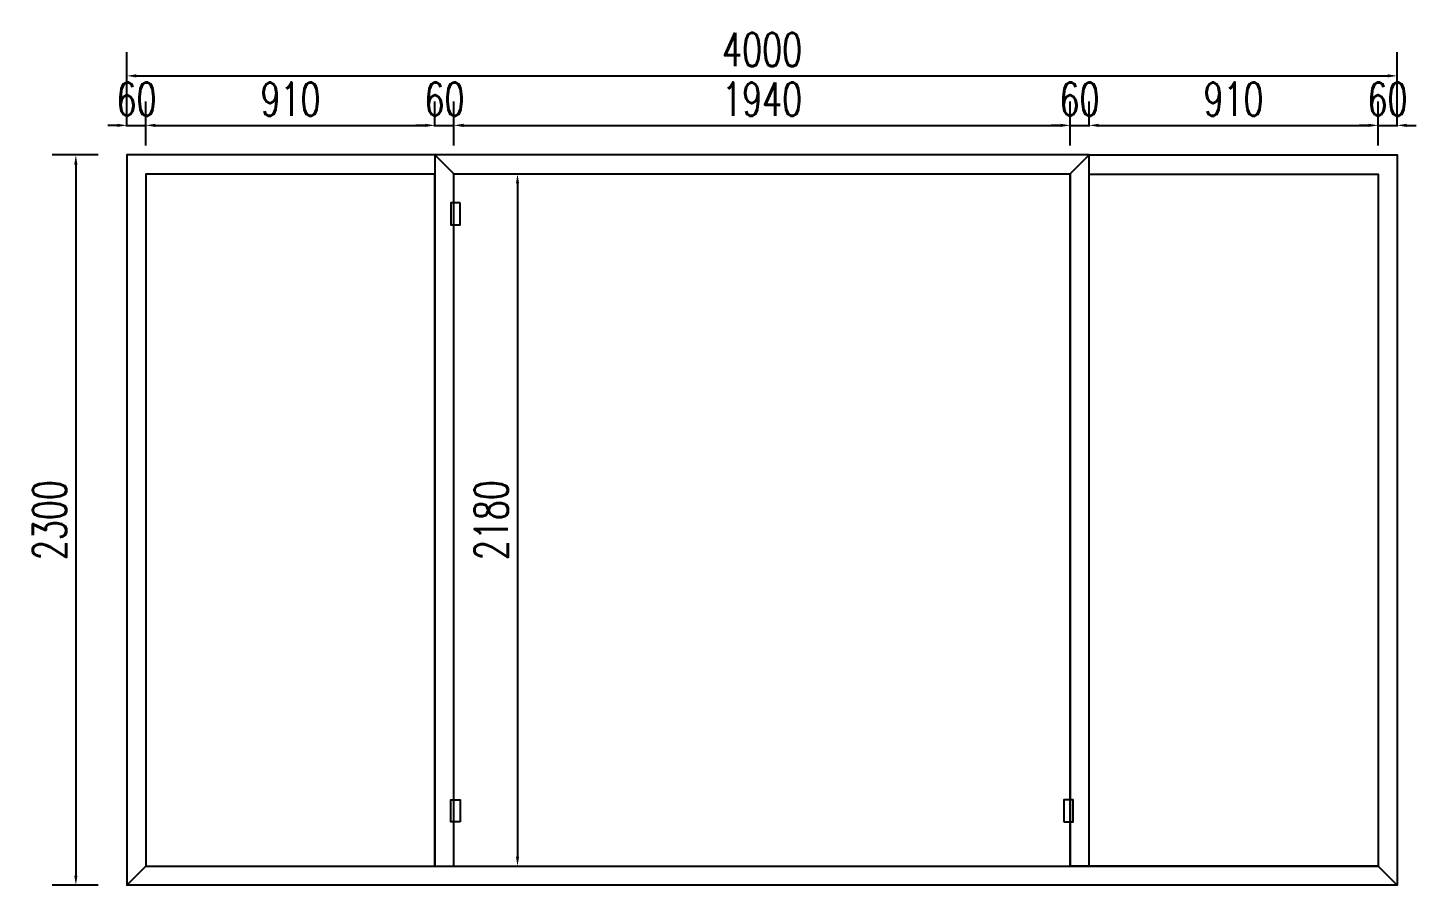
# Model space of a CAD drawing. Header units: millimetres. Extents: x -1461755 to -1310892, y 1449272 to 1531173.
# Drawn here: x -1407593 to -1403220, y 1462635 to 1465335 of the extents above; entities that cross this region are included whole.
import ezdxf

# ---------------------------------------------------------------- set-up
doc = ezdxf.new("R2010")
doc.units = ezdxf.units.MM
doc.header["$LTSCALE"] = 10
doc.layers.get('DEFPOINTS').update_dxf_attribs({"linetype": 'CONTINUOUS'})
doc.layers.add('W-FLOAT_BOWL浮筒', color=253, linetype='CONTINUOUS')
doc.layers.add('W-PLASTIC_RAILINGS塑木栏杆', color=6, linetype='CONTINUOUS')
doc.styles.add('STANDARD_T3', font='simplex.shx', dxfattribs={"width": 0.7, "bigfont": 'gbcbig.shx'})
doc.dimstyles.new('W&&30', dxfattribs={"dimtxt": 105, "dimasz": 30, "dimexe": 75, "dimexo": 90, "dimgap": 30, "dimtad": 1, "dimdec": 0, "dimzin": 0, "dimdsep": 46, "dimtxsty": 'STANDARD_T3', "dimcen": 0.09, "dimclrd": 1, "dimclre": 1, "dimclrt": 7, "dimazin": 2, "dimtfac": 1, "dimtdec": 0, "dimtix": 1, "dimtmove": 2, "dimatfit": 3, "dimfxl": 100, "dimtolj": 1, "dimtzin": 0, "dimarcsym": 0})

# ---------------------------------------------------------------- blocks, each defined once
blk = doc.blocks.new('*D401')
at = {"layer": 'DEFPOINTS', "color": 0, "transparency": 16777216}
for p in [(-1407220.4, 1465027.6), (-1407280.4, 1464934.3), (-1407220.4, 1464874.3)]:
    blk.add_point(p, dxfattribs=at)
at = {"layer": 'W-FLOAT_BOWL浮筒', "color": 1, "lineweight": -2, "transparency": 16777216}
for p, q in [((-1407280.4, 1465024.3), (-1407280.4, 1465102.6)), ((-1407220.4, 1464964.3), (-1407220.4, 1465102.6)), ((-1407310.4, 1465027.6), (-1407340.4, 1465027.6)), ((-1407280.4, 1465027.6), (-1407220.4, 1465027.6)), ((-1407190.4, 1465027.6), (-1407160.4, 1465027.6))]:
    blk.add_line(p, q, dxfattribs=at)
at = {"layer": 'W-FLOAT_BOWL浮筒', "color": 1, "transparency": 16777216}
for points in [[(-1407310.4, 1465032.6), (-1407310.4, 1465022.6), (-1407280.4, 1465027.6)], [(-1407190.4, 1465032.6), (-1407190.4, 1465022.6), (-1407220.4, 1465027.6)]]:
    blk.add_solid(points, dxfattribs=at)
at = {"layer": 'W-FLOAT_BOWL浮筒', "color": 7, "transparency": 16777216, "insert": (-1407250.4, 1465110.1), "char_height": 105, "attachment_point": 5, "style": 'STANDARD_T3'}
blk.add_mtext('\\A1;60', dxfattribs=at)
blk = doc.blocks.new('*D402')
at = {"layer": 'DEFPOINTS', "color": 0, "transparency": 16777216}
for p in [(-1406310.4, 1465027.6), (-1406310.4, 1464934.3), (-1407220.4, 1464874.3)]:
    blk.add_point(p, dxfattribs=at)
at = {"layer": 'W-FLOAT_BOWL浮筒', "color": 1, "lineweight": -2, "transparency": 16777216}
for p, q in [((-1407220.4, 1464964.3), (-1407220.4, 1465102.6)), ((-1406310.4, 1465024.3), (-1406310.4, 1465102.6)), ((-1407190.4, 1465027.6), (-1406340.4, 1465027.6))]:
    blk.add_line(p, q, dxfattribs=at)
at = {"layer": 'W-FLOAT_BOWL浮筒', "color": 1, "transparency": 16777216}
for points in [[(-1407190.4, 1465032.6), (-1407190.4, 1465022.6), (-1407220.4, 1465027.6)], [(-1406340.4, 1465032.6), (-1406340.4, 1465022.6), (-1406310.4, 1465027.6)]]:
    blk.add_solid(points, dxfattribs=at)
at = {"layer": 'W-FLOAT_BOWL浮筒', "color": 7, "transparency": 16777216, "insert": (-1406765.4, 1465110.1), "char_height": 105, "attachment_point": 5, "style": 'STANDARD_T3'}
blk.add_mtext('\\A1;910', dxfattribs=at)
blk = doc.blocks.new('*D403')
at = {"layer": 'DEFPOINTS', "color": 0, "transparency": 16777216}
for p in [(-1406250.4, 1465027.6), (-1406310.4, 1464934.3), (-1406250.4, 1464874.7)]:
    blk.add_point(p, dxfattribs=at)
at = {"layer": 'W-FLOAT_BOWL浮筒', "color": 1, "lineweight": -2, "transparency": 16777216}
for p, q in [((-1406310.4, 1465024.3), (-1406310.4, 1465102.6)), ((-1406250.4, 1464964.7), (-1406250.4, 1465102.6)), ((-1406340.4, 1465027.6), (-1406370.4, 1465027.6)), ((-1406310.4, 1465027.6), (-1406250.4, 1465027.6)), ((-1406220.4, 1465027.6), (-1406190.4, 1465027.6))]:
    blk.add_line(p, q, dxfattribs=at)
at = {"layer": 'W-FLOAT_BOWL浮筒', "color": 1, "transparency": 16777216}
for points in [[(-1406340.4, 1465032.6), (-1406340.4, 1465022.6), (-1406310.4, 1465027.6)], [(-1406220.4, 1465032.6), (-1406220.4, 1465022.6), (-1406250.4, 1465027.6)]]:
    blk.add_solid(points, dxfattribs=at)
at = {"layer": 'W-FLOAT_BOWL浮筒', "color": 7, "transparency": 16777216, "insert": (-1406280.4, 1465110.1), "char_height": 105, "attachment_point": 5, "style": 'STANDARD_T3'}
blk.add_mtext('\\A1;60', dxfattribs=at)
blk = doc.blocks.new('*D404')
at = {"layer": 'DEFPOINTS', "color": 0, "transparency": 16777216}
for p in [(-1404310.4, 1465027.6), (-1406250.4, 1464874.7), (-1404310.4, 1464874.7)]:
    blk.add_point(p, dxfattribs=at)
at = {"layer": 'W-FLOAT_BOWL浮筒', "color": 1, "lineweight": -2, "transparency": 16777216}
for p, q in [((-1406250.4, 1464964.7), (-1406250.4, 1465102.6)), ((-1404310.4, 1464964.7), (-1404310.4, 1465102.6)), ((-1406220.4, 1465027.6), (-1404340.4, 1465027.6))]:
    blk.add_line(p, q, dxfattribs=at)
at = {"layer": 'W-FLOAT_BOWL浮筒', "color": 1, "transparency": 16777216}
for points in [[(-1406220.4, 1465032.6), (-1406220.4, 1465022.6), (-1406250.4, 1465027.6)], [(-1404340.4, 1465032.6), (-1404340.4, 1465022.6), (-1404310.4, 1465027.6)]]:
    blk.add_solid(points, dxfattribs=at)
at = {"layer": 'W-FLOAT_BOWL浮筒', "color": 7, "transparency": 16777216, "insert": (-1405280.4, 1465110.1), "char_height": 105, "attachment_point": 5, "style": 'STANDARD_T3'}
blk.add_mtext('\\A1;1940', dxfattribs=at)
blk = doc.blocks.new('*D405')
at = {"layer": 'DEFPOINTS', "color": 0, "transparency": 16777216}
for p in [(-1404250.4, 1465027.6), (-1404250.4, 1464934.3), (-1404310.4, 1464874.7)]:
    blk.add_point(p, dxfattribs=at)
at = {"layer": 'W-FLOAT_BOWL浮筒', "color": 1, "lineweight": -2, "transparency": 16777216}
for p, q in [((-1404310.4, 1464964.7), (-1404310.4, 1465102.6)), ((-1404250.4, 1465024.3), (-1404250.4, 1465102.6)), ((-1404340.4, 1465027.6), (-1404370.4, 1465027.6)), ((-1404310.4, 1465027.6), (-1404250.4, 1465027.6)), ((-1404220.4, 1465027.6), (-1404190.4, 1465027.6))]:
    blk.add_line(p, q, dxfattribs=at)
at = {"layer": 'W-FLOAT_BOWL浮筒', "color": 1, "transparency": 16777216}
for points in [[(-1404340.4, 1465032.6), (-1404340.4, 1465022.6), (-1404310.4, 1465027.6)], [(-1404220.4, 1465032.6), (-1404220.4, 1465022.6), (-1404250.4, 1465027.6)]]:
    blk.add_solid(points, dxfattribs=at)
at = {"layer": 'W-FLOAT_BOWL浮筒', "color": 7, "transparency": 16777216, "insert": (-1404280.4, 1465110.1), "char_height": 105, "attachment_point": 5, "style": 'STANDARD_T3'}
blk.add_mtext('\\A1;60', dxfattribs=at)
blk = doc.blocks.new('*D406')
at = {"layer": 'DEFPOINTS', "color": 0, "transparency": 16777216}
for p in [(-1403340.4, 1465027.6), (-1404250.4, 1464934.3), (-1403340.4, 1464874.3)]:
    blk.add_point(p, dxfattribs=at)
at = {"layer": 'W-FLOAT_BOWL浮筒', "color": 1, "lineweight": -2, "transparency": 16777216}
for p, q in [((-1404250.4, 1465024.3), (-1404250.4, 1465102.6)), ((-1403340.4, 1464964.3), (-1403340.4, 1465102.6)), ((-1404220.4, 1465027.6), (-1403370.4, 1465027.6))]:
    blk.add_line(p, q, dxfattribs=at)
at = {"layer": 'W-FLOAT_BOWL浮筒', "color": 1, "transparency": 16777216}
for points in [[(-1404220.4, 1465032.6), (-1404220.4, 1465022.6), (-1404250.4, 1465027.6)], [(-1403370.4, 1465032.6), (-1403370.4, 1465022.6), (-1403340.4, 1465027.6)]]:
    blk.add_solid(points, dxfattribs=at)
at = {"layer": 'W-FLOAT_BOWL浮筒', "color": 7, "transparency": 16777216, "insert": (-1403795.4, 1465110.1), "char_height": 105, "attachment_point": 5, "style": 'STANDARD_T3'}
blk.add_mtext('\\A1;910', dxfattribs=at)
blk = doc.blocks.new('*D407')
at = {"layer": 'DEFPOINTS', "color": 0, "transparency": 16777216}
for p in [(-1403280.4, 1465027.6), (-1403280.4, 1464934.3), (-1403340.4, 1464874.3)]:
    blk.add_point(p, dxfattribs=at)
at = {"layer": 'W-FLOAT_BOWL浮筒', "color": 1, "lineweight": -2, "transparency": 16777216}
for p, q in [((-1403340.4, 1464964.3), (-1403340.4, 1465102.6)), ((-1403280.4, 1465024.3), (-1403280.4, 1465102.6)), ((-1403370.4, 1465027.6), (-1403400.4, 1465027.6)), ((-1403340.4, 1465027.6), (-1403280.4, 1465027.6)), ((-1403250.4, 1465027.6), (-1403220.4, 1465027.6))]:
    blk.add_line(p, q, dxfattribs=at)
at = {"layer": 'W-FLOAT_BOWL浮筒', "color": 1, "transparency": 16777216}
for points in [[(-1403370.4, 1465032.6), (-1403370.4, 1465022.6), (-1403340.4, 1465027.6)], [(-1403250.4, 1465032.6), (-1403250.4, 1465022.6), (-1403280.4, 1465027.6)]]:
    blk.add_solid(points, dxfattribs=at)
at = {"layer": 'W-FLOAT_BOWL浮筒', "color": 7, "transparency": 16777216, "insert": (-1403310.4, 1465110.1), "char_height": 105, "attachment_point": 5, "style": 'STANDARD_T3'}
blk.add_mtext('\\A1;60', dxfattribs=at)
blk = doc.blocks.new('*D408')
at = {"layer": 'DEFPOINTS', "color": 0, "transparency": 16777216}
for p in [(-1403280.4, 1465183.5), (-1407280.4, 1464934.3), (-1403280.4, 1464934.3)]:
    blk.add_point(p, dxfattribs=at)
at = {"layer": 'W-FLOAT_BOWL浮筒', "color": 1, "lineweight": -2, "transparency": 16777216}
for p, q in [((-1407280.4, 1465024.3), (-1407280.4, 1465258.5)), ((-1403280.4, 1465024.3), (-1403280.4, 1465258.5)), ((-1407250.4, 1465183.5), (-1403310.4, 1465183.5))]:
    blk.add_line(p, q, dxfattribs=at)
at = {"layer": 'W-FLOAT_BOWL浮筒', "color": 1, "transparency": 16777216}
for points in [[(-1407250.4, 1465188.5), (-1407250.4, 1465178.5), (-1407280.4, 1465183.5)], [(-1403310.4, 1465188.5), (-1403310.4, 1465178.5), (-1403280.4, 1465183.5)]]:
    blk.add_solid(points, dxfattribs=at)
at = {"layer": 'W-FLOAT_BOWL浮筒', "color": 7, "transparency": 16777216, "insert": (-1405280.4, 1465266), "char_height": 105, "attachment_point": 5, "style": 'STANDARD_T3'}
blk.add_mtext('\\A1;4000', dxfattribs=at)
blk = doc.blocks.new('*D409')
at = {"layer": 'DEFPOINTS', "color": 0, "transparency": 16777216}
for p in [(-1407280.4, 1464934.3), (-1407441.1, 1462634.7), (-1407280.4, 1462634.7)]:
    blk.add_point(p, dxfattribs=at)
at = {"layer": 'W-FLOAT_BOWL浮筒', "color": 1, "lineweight": -2, "transparency": 16777216}
for p, q in [((-1407370.4, 1464934.3), (-1407516.1, 1464934.3)), ((-1407441.1, 1464904.3), (-1407441.1, 1462664.7)), ((-1407370.4, 1462634.7), (-1407516.1, 1462634.7))]:
    blk.add_line(p, q, dxfattribs=at)
at = {"layer": 'W-FLOAT_BOWL浮筒', "color": 1, "transparency": 16777216}
for points in [[(-1407446.1, 1464904.3), (-1407436.1, 1464904.3), (-1407441.1, 1464934.3)], [(-1407446.1, 1462664.7), (-1407436.1, 1462664.7), (-1407441.1, 1462634.7)]]:
    blk.add_solid(points, dxfattribs=at)
at = {"layer": 'W-FLOAT_BOWL浮筒', "color": 7, "transparency": 16777216, "insert": (-1407523.6, 1463784.5), "char_height": 105, "attachment_point": 5, "rotation": 90, "style": 'STANDARD_T3'}
blk.add_mtext('\\A1;2300', dxfattribs=at)
blk = doc.blocks.new('*D411')
at = {"layer": 'DEFPOINTS', "color": 0, "transparency": 16777216}
for p in [(-1406250.4, 1464874.7), (-1406250.4, 1462694.7), (-1406050.4, 1462694.7)]:
    blk.add_point(p, dxfattribs=at)
at = {"layer": 'W-FLOAT_BOWL浮筒', "color": 1, "lineweight": -2, "transparency": 16777216}
for p, q in [((-1406160.4, 1464874.7), (-1405975.4, 1464874.7)), ((-1406050.4, 1464844.7), (-1406050.4, 1462724.7)), ((-1406160.4, 1462694.7), (-1405975.4, 1462694.7))]:
    blk.add_line(p, q, dxfattribs=at)
at = {"layer": 'W-FLOAT_BOWL浮筒', "color": 1, "transparency": 16777216}
for points in [[(-1406055.4, 1464844.7), (-1406045.4, 1464844.7), (-1406050.4, 1464874.7)], [(-1406055.4, 1462724.7), (-1406045.4, 1462724.7), (-1406050.4, 1462694.7)]]:
    blk.add_solid(points, dxfattribs=at)
at = {"layer": 'W-FLOAT_BOWL浮筒', "color": 7, "transparency": 16777216, "insert": (-1406132.9, 1463784.7), "char_height": 105, "attachment_point": 5, "rotation": 90, "style": 'STANDARD_T3'}
blk.add_mtext('\\A1;2180', dxfattribs=at)

msp = doc.modelspace()

# ---------------------------------------------------------------- linework, layer by layer
at = {"layer": 'W-PLASTIC_RAILINGS塑木栏杆'}
for points in [[(-1406250.4, 1464874.7), (-1406310.4, 1464934.3), (-1407280.4, 1464934.3), (-1407280.4, 1462634.7), (-1407220.4, 1462694.7), (-1406250.4, 1462694.7)], [(-1406310.4, 1462694.7), (-1406250.4, 1462694.7), (-1406250.4, 1464874.7), (-1406310.4, 1464934.3)], [(-1406250.4, 1464874.7), (-1404310.4, 1464874.7), (-1404250.4, 1464934.3), (-1406310.4, 1464934.3)], [(-1404310.4, 1462694.7), (-1404250.4, 1462694.7), (-1404250.4, 1464934.3), (-1404310.4, 1464874.7)], [(-1404310.4, 1464874.7), (-1404250.4, 1464934.3), (-1403280.4, 1464934.3), (-1403280.4, 1462634.7), (-1403340.4, 1462694.7), (-1404310.4, 1462694.7)], [(-1406310.4, 1464874.3), (-1407220.4, 1464874.3), (-1407220.4, 1462694.7), (-1406310.4, 1462694.7)], [(-1404250.4, 1464874.3), (-1403340.4, 1464874.3), (-1403340.4, 1462694.7), (-1404250.4, 1462694.7)], [(-1406230.6, 1464783.7), (-1406259.9, 1464783.7), (-1406259.9, 1464714.6), (-1406230.6, 1464714.6)], [(-1406230.6, 1462834.7), (-1406259.9, 1462834.7), (-1406259.9, 1462903.8), (-1406230.6, 1462903.8)], [(-1404330.2, 1462834.7), (-1404301, 1462834.7), (-1404301, 1462903.8), (-1404330.2, 1462903.8)], [(-1407220.4, 1462694.7), (-1403340.4, 1462694.7), (-1403280.4, 1462634.7), (-1407280.4, 1462634.7)]]:
    msp.add_lwpolyline(points, close=True, dxfattribs=at)

# ---------------------------------------------------------------- dimensions: what is measured, and where the dimension line sits
at = {"layer": 'W-FLOAT_BOWL浮筒'}
for base, p1, p2, picture, middle in [((-1403280.4, 1465183.5), (-1407280.4, 1464934.3), (-1403280.4, 1464934.3), '*D408', (-1405280.4, 1465266)), ((-1407220.4, 1465027.6), (-1407280.4, 1464934.3), (-1407220.4, 1464874.3), '*D401', (-1407250.4, 1465110.1)), ((-1406310.4, 1465027.6), (-1407220.4, 1464874.3), (-1406310.4, 1464934.3), '*D402', (-1406765.4, 1465110.1)), ((-1406250.4, 1465027.6), (-1406310.4, 1464934.3), (-1406250.4, 1464874.7), '*D403', (-1406280.4, 1465110.1)), ((-1404310.4, 1465027.6), (-1406250.4, 1464874.7), (-1404310.4, 1464874.7), '*D404', (-1405280.4, 1465110.1)), ((-1404250.4, 1465027.6), (-1404310.4, 1464874.7), (-1404250.4, 1464934.3), '*D405', (-1404280.4, 1465110.1)), ((-1403340.4, 1465027.6), (-1404250.4, 1464934.3), (-1403340.4, 1464874.3), '*D406', (-1403795.4, 1465110.1)), ((-1403280.4, 1465027.6), (-1403340.4, 1464874.3), (-1403280.4, 1464934.3), '*D407', (-1403310.4, 1465110.1))]:
    dim = msp.add_linear_dim(base=base, p1=p1, p2=p2, dimstyle='W&&30', dxfattribs=at)
    dim.commit()
    dim.dimension.update_dxf_attribs({"geometry": picture, "text_midpoint": middle})
for base, p1, p2, picture, middle in [((-1407441.1, 1462634.7), (-1407280.4, 1464934.3), (-1407280.4, 1462634.7), '*D409', (-1407523.6, 1463784.5)), ((-1406050.4, 1462694.7), (-1406250.4, 1464874.7), (-1406250.4, 1462694.7), '*D411', (-1406132.9, 1463784.7))]:
    dim = msp.add_linear_dim(base=base, p1=p1, p2=p2, angle=90, dimstyle='W&&30', dxfattribs=at)
    dim.commit()
    dim.dimension.update_dxf_attribs({"geometry": picture, "text_midpoint": middle})

doc.saveas('drawing.dxf')
